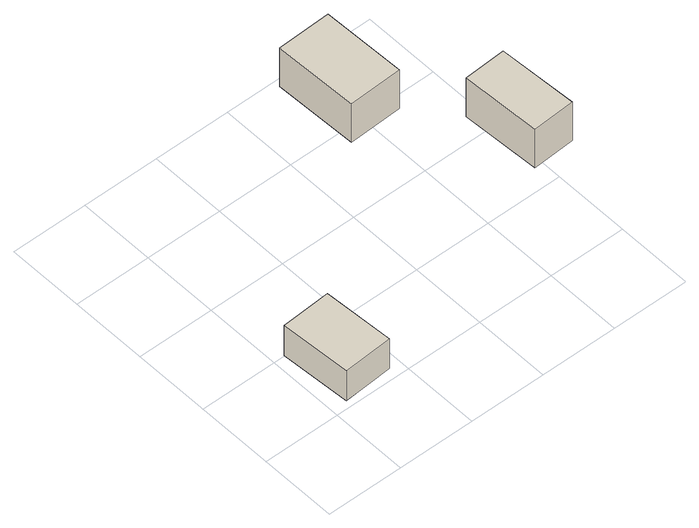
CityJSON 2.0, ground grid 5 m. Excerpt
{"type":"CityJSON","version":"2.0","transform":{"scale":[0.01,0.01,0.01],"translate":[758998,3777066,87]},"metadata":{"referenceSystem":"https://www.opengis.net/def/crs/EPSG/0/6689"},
"CityObjects":{
"building1":{"type":"Building","attributes":{"class":"3001","usage":"451","yearOfConstruction":"0001","measuredHeight":3,"storeysAboveGround":1,"storeysBelowGround":0,"BuildingDetailAttribute.totalFloorArea":12,"BuildingDetailAttribute.buildingFootprintArea":12,"BuildingDetailAttribute.buildingStructureType":"611","BuildingDetailAttribute.fireproofStructureType":"1011","BuildingDetailAttribute.urbanPlanType":"21","BuildingDetailAttribute.areaClassificationType":"23","BuildingDetailAttribute.districtsAndZonesType":"0","BuildingDetailAttribute.landUseType":"202","BuildingDetailAttribute.specifiedBuildingCoverageRate":-9999,"BuildingDetailAttribute.specifiedFloorAreaRate":-9999,"BuildingDetailAttribute.buildingHeight":5.1,"BuildingDetailAttribute.surveyYear":2021,"BuildingIDAttribute.prefecture":"35","BuildingIDAttribute.city":"35215"},"address":[{"country":"日本","locality":"山口県周南市大字川曲"}],"geometry":[{"type":"Solid","lod":"1","boundaries":[[[[0,1,2,3]],[[2,4,5,3]],[[1,6,4,2]],[[0,7,6,1]],[[3,5,7,0]],[[4,6,7,5]]]]}]},
"building2":{"type":"Building","attributes":{"class":"3001","usage":"461","yearOfConstruction":"0001","measuredHeight":3,"storeysAboveGround":9999,"storeysBelowGround":9999,"BuildingDetailAttribute.totalFloorArea":-9999,"BuildingDetailAttribute.buildingFootprintArea":-9999,"BuildingDetailAttribute.buildingStructureType":"611","BuildingDetailAttribute.fireproofStructureType":"1011","BuildingDetailAttribute.landUseType":"231","BuildingDetailAttribute.specifiedBuildingCoverageRate":-9999,"BuildingDetailAttribute.specifiedFloorAreaRate":-9999,"BuildingDetailAttribute.buildingHeight":-9999,"BuildingDetailAttribute.surveyYear":"0001","BuildingIDAttribute.prefecture":"35","BuildingIDAttribute.city":"35215"},"address":[{"country":"日本","locality":"山口県周南市大字川曲"}],"geometry":[{"type":"Solid","lod":"1","boundaries":[[[[8,9,10,11]],[[10,12,13,11]],[[9,14,12,10]],[[8,15,14,9]],[[11,13,15,8]],[[12,14,15,13]]]]}]},
"building3":{"type":"Building","attributes":{"class":"3001","usage":"451","yearOfConstruction":"0001","measuredHeight":3,"storeysAboveGround":1,"storeysBelowGround":0,"BuildingDetailAttribute.totalFloorArea":15,"BuildingDetailAttribute.buildingFootprintArea":15,"BuildingDetailAttribute.buildingStructureType":"611","BuildingDetailAttribute.fireproofStructureType":"1011","BuildingDetailAttribute.urbanPlanType":"21","BuildingDetailAttribute.areaClassificationType":"23","BuildingDetailAttribute.districtsAndZonesType":"0","BuildingDetailAttribute.landUseType":"219","BuildingDetailAttribute.specifiedBuildingCoverageRate":-9999,"BuildingDetailAttribute.specifiedFloorAreaRate":-9999,"BuildingDetailAttribute.buildingHeight":5.1,"BuildingDetailAttribute.surveyYear":2021,"BuildingIDAttribute.prefecture":"35","BuildingIDAttribute.city":"35215"},"address":[{"country":"日本","locality":"山口県周南市大字川曲"}],"geometry":[{"type":"Solid","lod":"1","boundaries":[[[[16,17,18,19]],[[18,20,21,19]],[[17,22,20,18]],[[16,23,22,17]],[[19,21,23,16]],[[20,22,23,21]]]]}]}
},
"vertices":[
[104,48,15],[73,508,15],[397,529,15],[427,69,15],[397,529,245],[427,69,245],[73,508,245],[104,48,245],
[1181,1223,285],[1163,1772,285],[1513,1784,285],[1530,1235,285],[1513,1784,585],[1530,1235,585],[1163,1772,585],[1181,1223,585],
[1662,311,482],[1633,827,482],[1908,842,482],[1938,328,482],[1908,842,782],[1938,328,782],[1633,827,782],[1662,311,782]
]}
